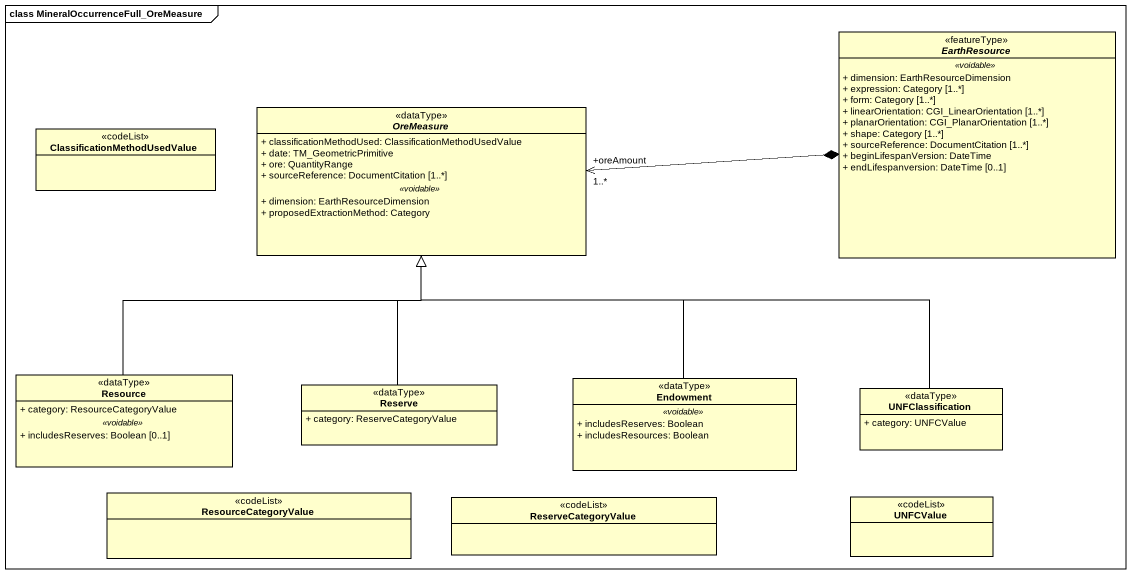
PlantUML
@startuml
mainframe class MineralOccurrenceFull_OreMeasure
hide circle
hide empty members
skinparam classAttributeIconSize 0
abstract class EarthResource <<featureType>> {
  .. <<voidable>> ..
  + dimension: EarthResourceDimension
  + expression: Category [1..*]
  + form: Category [1..*]
  + linearOrientation: CGI_LinearOrientation [1..*]
  + planarOrientation: CGI_PlanarOrientation [1..*]
  + shape: Category [1..*]
  + sourceReference: DocumentCitation [1..*]
  + beginLifespanVersion: DateTime
  + endLifespanversion: DateTime [0..1]
}
class "ClassificationMethodUsedValue" as ClassificationMethodUsedValu <<codeList>>
abstract class OreMeasure <<dataType>> {
  + classificationMethodUsed: ClassificationMethodUsedValue
  + date: TM_GeometricPrimitive
  + ore: QuantityRange
  + sourceReference: DocumentCitation [1..*]
  .. <<voidable>> ..
  + dimension: EarthResourceDimension
  + proposedExtractionMethod: Category
}
class Resource <<dataType>> {
  + category: ResourceCategoryValue
  .. <<voidable>> ..
  + includesReserves: Boolean [0..1]
}
class Reserve <<dataType>> {
  + category: ReserveCategoryValue
}
class Endowment <<dataType>> {
  .. <<voidable>> ..
  + includesReserves: Boolean
  + includesResources: Boolean
}
class UNFClassification <<dataType>> {
  + category: UNFCValue
}
class ResourceCategoryValue <<codeList>>
class ReserveCategoryValue <<codeList>>
class UNFCValue <<codeList>>
EarthResource *-left-> "+oreAmount\n1..*" OreMeasure
Resource -up-|> OreMeasure
Reserve -up-|> OreMeasure
Endowment -up-|> OreMeasure
UNFClassification -left-|> OreMeasure
@enduml
